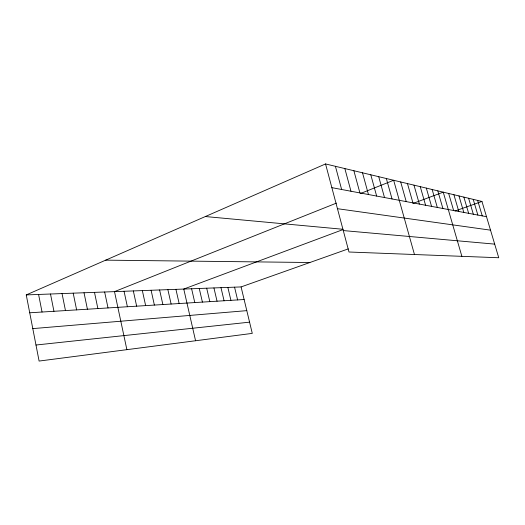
<?xml version="1.0" encoding="UTF-8"?>
<svg xmlns="http://www.w3.org/2000/svg" width="525" height="525" viewBox="0 0 525 525"><rect width="100%" height="100%" fill="white"/><g stroke="black" fill="none" stroke-linecap="round" stroke-linejoin="round"><path stroke-width="0.79" d="M26.25 294.912L241.087 286.926L252.276 333.382L39.099 361.062L26.25 294.912L325.546 163.938L481.957 201.449L498.75 257.749L348.981 252.007L325.546 163.938M336.407 203.116L114.502 291.631L126.879 349.663M360.609 193.456L393.658 180.272L414.461 254.52M342.943 229.615L183.763 289.052L195.569 340.745M412.985 203.464L443.244 192.163L461.875 256.338M241.087 286.926L348.246 248.896M455.024 211.011L481.957 201.449M35.982 345.023L249.572 322.153M32.793 328.611L246.802 310.642M29.722 312.788L244.118 299.519M105.702 260.144L309.894 262.507M343.278 230.573L494.681 244.118M205.334 216.543L342.943 229.274M337.457 208.694L490.521 230.16M331.853 187.655L486.504 216.687M477.645 200.419L482.245 215.893M473.202 199.349L477.862 215.066M468.608 198.247L473.327 214.213M463.87 197.111L468.648 213.334M458.968 195.937L463.811 212.428M453.902 194.723L458.811 211.49M448.665 193.469L453.633 210.518M437.798 190.857L442.897 208.504M432.154 189.505L437.325 207.454M426.313 188.107L431.557 206.371M420.262 186.657L425.572 205.249M413.982 185.148L419.363 204.087M407.466 183.586L412.926 202.873M400.693 181.965L406.232 201.62M386.341 178.52L392.037 198.955M378.722 176.695L384.497 197.538M370.788 174.792L376.648 196.061M362.512 172.804L368.458 194.526M353.876 170.737L359.907 192.924M344.853 168.571L350.976 191.244M335.416 166.307L341.637 189.492M234.557 287.168L237.608 299.926M227.857 287.418L230.928 300.339M220.986 287.674L224.077 300.759M213.931 287.936L217.048 301.199M206.686 288.205L209.823 301.645M199.251 288.481L202.407 302.105M191.612 288.763L194.788 302.571M175.927 289.347L179.15 303.542M167.882 289.642L171.117 304.041M159.607 289.951L162.868 304.546M151.102 290.266L154.376 305.077M142.347 290.594L145.642 305.616M133.337 290.929L136.651 306.173M124.057 291.277L127.391 306.744M104.652 291.992L108.019 307.945M94.493 292.373L97.88 308.569M84.02 292.76L87.419 309.218M73.205 293.167L76.624 309.888M62.042 293.58L65.474 310.577M50.505 294.007L53.95 311.292M38.581 294.453L42.046 312.027"/></g></svg>
